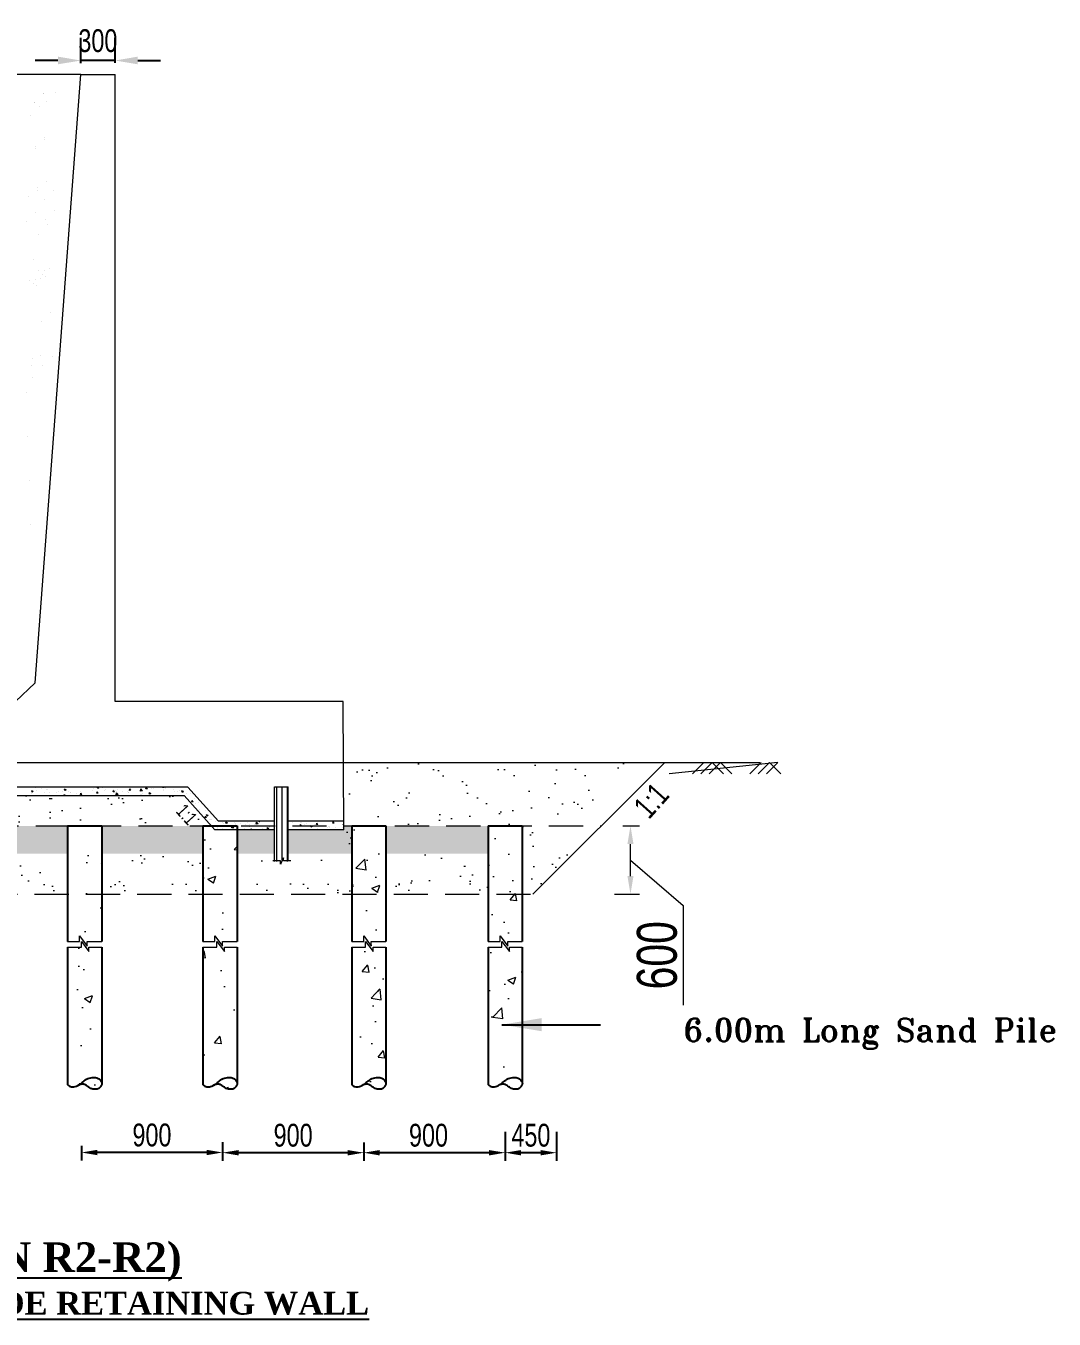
# Model space of a CAD drawing. Header units: inches. Extents: x -1277702 to 350617, y -622745 to 1282697.
# Drawn here: x -435332 to -426315, y 905563 to 916907 of the extents above; entities that cross this region are included whole.
import ezdxf

# ---------------------------------------------------------------- set-up
doc = ezdxf.new("R2010")
doc.units = ezdxf.units.IN
doc.header["$LTSCALE"] = 600
doc.header["$MEASUREMENT"] = 0
doc.linetypes.add('ACAD_ISO03W100', pattern=[30, 12, -18])
doc.linetypes.add('DASHED', pattern=[0.75, 0.5, -0.25])
for name, color, linetype, lineweight in [('DIM', 140, 'Continuous', 15), ('HATCH', 252, 'Continuous', 5), ('LINE', 7, 'Continuous', 20)]:
    doc.layers.add(name, color=color, linetype=linetype, lineweight=lineweight)
for name, color, linetype in [('P1', 7, 'Continuous'), ('TEXT', 7, 'Continuous'), ('TXT', 2, 'Continuous')]:
    doc.layers.add(name, color=color, linetype=linetype)
doc.styles.add('arial', font='swisscl.ttf')
doc.styles.add('DIM', font='isocp3.shx')
doc.dimstyles.new('3', dxfattribs={"dimtxt": 225, "dimasz": 350, "dimexe": 100, "dimexo": 25, "dimgap": 9, "dimtad": 0, "dimdec": 0, "dimzin": 0, "dimdsep": 46, "dimtxsty": 'Standard', "dimcen": 0, "dimclrd": 5, "dimclre": 6, "dimclrt": 1, "dimadec": 0, "dimazin": 0, "dimtfac": 1, "dimtdec": 0, "dimtofl": 0, "dimtmove": 2, "dimatfit": 3, "dimfxl": 1, "dimfrac": 1, "dimtolj": 1, "dimtzin": 0, "dimarcsym": 0})
doc.dimstyles.new('dim_100', dxfattribs={"dimtxt": 200, "dimasz": 200, "dimexe": 200, "dimexo": 100, "dimgap": 70, "dimtad": 1, "dimdec": 0, "dimzin": 0, "dimdsep": 46, "dimtxsty": 'DIM', "dimcen": 150, "dimclrd": 5, "dimclre": 5, "dimclrt": 7, "dimadec": 0, "dimazin": 0, "dimtfac": 1, "dimtdec": 0, "dimtmove": 0, "dimatfit": 3, "dimfxl": 20, "dimtolj": 1, "dimtzin": 0, "dimarcsym": 0})
doc.dimstyles.new('dim_70', dxfattribs={"dimtxt": 140, "dimasz": 140, "dimexe": 70, "dimexo": 40, "dimgap": 50, "dimtad": 1, "dimdec": 0, "dimzin": 0, "dimdsep": 46, "dimtxsty": 'arial', "dimcen": 0.09, "dimclrd": 5, "dimclre": 5, "dimclrt": 7, "dimadec": 0, "dimazin": 0, "dimtfac": 1, "dimtdec": 0, "dimtmove": 0, "dimatfit": 3, "dimfxl": 1, "dimtolj": 1, "dimtzin": 0, "dimarcsym": 0})

# ---------------------------------------------------------------- blocks, each defined once
blk = doc.blocks.new('*D22')
at = {"layer": 'DEFPOINTS', "color": 0, "ltscale": 50}
for p in [(-434850, 916603), (-434550, 916484), (-434850, 916479)]:
    blk.add_point(p, dxfattribs=at)
at = {"layer": 'HATCH', "color": 5, "lineweight": -2, "ltscale": 50}
for p, q in [((-434850, 916579), (-434850, 916803)), ((-434550, 916584), (-434550, 916803)), ((-435050, 916603), (-435250, 916603)), ((-434550, 916603), (-434850, 916603)), ((-434350, 916603), (-434150, 916603))]:
    blk.add_line(p, q, dxfattribs=at)
at = {"layer": 'HATCH', "color": 5, "ltscale": 50}
for points in [[(-435050, 916637), (-435050, 916570), (-434850, 916603)], [(-434350, 916637), (-434350, 916570), (-434550, 916603)]]:
    blk.add_solid(points, dxfattribs=at)
at = {"layer": 'HATCH', "color": 7, "ltscale": 50, "insert": (-434700, 916776), "char_height": 200, "attachment_point": 5, "style": 'arial'}
blk.add_mtext('\\A1;300', dxfattribs=at)
blk = doc.blocks.new('*D24')
at = {"layer": 'DEFPOINTS', "color": 0, "ltscale": 50}
for p in [(-433607, 907121), (-432369, 907152), (-433607, 907023)]:
    blk.add_point(p, dxfattribs=at)
at = {"layer": 'HATCH', "color": 5, "lineweight": -2, "ltscale": 50}
for p, q in [((-433607, 907081), (-433607, 906953)), ((-432369, 907112), (-432369, 906953)), ((-432509, 907023), (-433467, 907023))]:
    blk.add_line(p, q, dxfattribs=at)
at = {"layer": 'HATCH', "color": 5, "ltscale": 50}
for points in [[(-433467, 907046), (-433467, 906999), (-433607, 907023)], [(-432509, 907046), (-432509, 906999), (-432369, 907023)]]:
    blk.add_solid(points, dxfattribs=at)
at = {"layer": 'HATCH', "color": 7, "ltscale": 50, "insert": (-432988, 907175), "char_height": 200, "attachment_point": 5, "style": 'arial'}
blk.add_mtext('\\A1;900', dxfattribs=at)
blk = doc.blocks.new('*D25')
at = {"layer": 'DEFPOINTS', "color": 0, "ltscale": 50}
for p in [(-431129, 907245), (-432369, 907152), (-432369, 907023)]:
    blk.add_point(p, dxfattribs=at)
at = {"layer": 'HATCH', "color": 5, "lineweight": -2, "ltscale": 50}
for p, q in [((-431129, 907205), (-431129, 906953)), ((-432369, 907112), (-432369, 906953)), ((-431269, 907023), (-432229, 907023))]:
    blk.add_line(p, q, dxfattribs=at)
at = {"layer": 'HATCH', "color": 5, "ltscale": 50}
for points in [[(-432229, 907046), (-432229, 906999), (-432369, 907023)], [(-431269, 907046), (-431269, 906999), (-431129, 907023)]]:
    blk.add_solid(points, dxfattribs=at)
at = {"layer": 'HATCH', "color": 7, "ltscale": 50, "insert": (-431801, 907175), "char_height": 200, "attachment_point": 5, "style": 'arial'}
blk.add_mtext('\\A1;900', dxfattribs=at)
blk = doc.blocks.new('*D26')
at = {"layer": 'DEFPOINTS', "color": 0, "ltscale": 50}
for p in [(-430678, 907245), (-431129, 907108), (-431129, 907023)]:
    blk.add_point(p, dxfattribs=at)
at = {"layer": 'HATCH', "color": 5, "lineweight": -2, "ltscale": 50}
for p, q in [((-430678, 907205), (-430678, 906953)), ((-431129, 907068), (-431129, 906953)), ((-430818, 907023), (-430989, 907023))]:
    blk.add_line(p, q, dxfattribs=at)
at = {"layer": 'HATCH', "color": 5, "ltscale": 50}
for points in [[(-430989, 907046), (-430989, 906999), (-431129, 907023)], [(-430818, 907046), (-430818, 906999), (-430678, 907023)]]:
    blk.add_solid(points, dxfattribs=at)
at = {"layer": 'HATCH', "color": 7, "ltscale": 50, "insert": (-430903, 907175), "char_height": 200, "attachment_point": 5, "style": 'arial'}
blk.add_mtext('\\A1;450', dxfattribs=at)
blk = doc.blocks.new('RT')
at = {"layer": 'DIM', "ltscale": 50}
h = blk.add_hatch(dxfattribs=at)
h.set_pattern_fill('AR-CONC', color=8, scale=100, style=0)
h.set_pattern_definition([(50, (-3013919.5, 641592.65), (717.26018, -62.75213), [75, -825]), (355, (-3013919.5, 641592.65), (-138.75133, 752.19213), [60, -660]), (100.4514, (-3013859.75, 641587.4), (578.50938, 689.43954), [63.74019, -701.14211]), (46.1842, (-3013919.5, 641792.65), (1067.24105, -165.51901), [112.5, -1237.5]), (96.6356, (-3013830.6, 641778.9), (934.6627, 974.11787), [95.6103, -1051.713]), (351.1842, (-3013919.5, 641792.7), (934.66195, 974.1186), [90, -990]), (21, (-3013819.5, 641742.65), (596.90705, -402.61889), [75, -825]), (326, (-3013819.5, 641742.65), (243.31533, 725.15005), [60, -660]), (71.4514, (-3013769.8, 641709.1), (840.22263, 322.5305), [63.74019, -701.14211]), (37.5, (-3013919.52, 641592.65), (12.159855, 332.893854), [0, -652, 0, -670, 0, -662.5]), (7.5, (-3013919.52, 641592.65), (263.069537, 394.41171), [0, -382, 0, -637, 0, -252.5]), (327.5, (-3014142.52, 641592.65), (533.822436, -22.554872), [0, -250, 0, -780, 0, -1035]), (317.5, (-3014242.52, 641592.65), (583.18617, 100.10498), [0, -325, 0, -518, 0, -735])])
h.paths.add_polyline_path([(150, -2269), (138, -2291), (119, -2305), (97, -2311), (74, -2310), (52, -2302), (33, -2290), (15, -2276), (-6, -2267), (-29, -2266), (-52, -2273), (-64, -2281), (-86, -2289), (-109, -2290), (-130, -2283), (-150, -2271), (-150, 0), (150, 0)])
for points in [[(-150, -1014), (-44, -1014), (-44, -966), (22, -1055), (22, -1014), (150, -1014)], [(-150, -1063), (-29, -1063), (-29, -1015), (38, -1103), (38, -1063), (150, -1063)]]:
    blk.add_lwpolyline(points, dxfattribs=at)
at = {"layer": 'P1', "ltscale": 50}
for points in [[(-150, 0), (-150, -1014)], [(-150, 0), (150, 0)], [(150, 0), (150, -1014)], [(-150, -1063), (-150, -2271)], [(150, -1063), (150, -2253)]]:
    blk.add_lwpolyline(points, dxfattribs=at)
blk.add_spline([(-150, -2271), (-115, -2289), (-72, -2284), (-23, -2252), (15, -2223), (67, -2207), (106, -2210), (132, -2224), (144, -2239), (150, -2253), (150, -2266), (123, -2303), (73, -2309), (38, -2293), (10, -2273), (-18, -2265), (-51, -2273)], degree=3, dxfattribs=at)
blk = doc.blocks.new('PILE.5')
at = {"layer": 'HATCH', "color": 5}
blk.add_blockref('RT', (0, 0), dxfattribs=at)
blk = doc.blocks.new('*D37')
at = {"layer": 'DEFPOINTS', "color": 0, "ltscale": 50}
for p in [(-434845, 907123), (-433607, 907154), (-434845, 907025)]:
    blk.add_point(p, dxfattribs=at)
at = {"layer": 'HATCH', "color": 5, "lineweight": -2, "ltscale": 50}
for p, q in [((-434845, 907083), (-434845, 906955)), ((-433607, 907114), (-433607, 906955)), ((-433747, 907025), (-434705, 907025))]:
    blk.add_line(p, q, dxfattribs=at)
at = {"layer": 'HATCH', "color": 5, "ltscale": 50}
for points in [[(-434705, 907048), (-434705, 907001), (-434845, 907025)], [(-433747, 907048), (-433747, 907001), (-433607, 907025)]]:
    blk.add_solid(points, dxfattribs=at)
at = {"layer": 'HATCH', "color": 7, "ltscale": 50, "insert": (-434226, 907177), "char_height": 200, "attachment_point": 5, "style": 'arial'}
blk.add_mtext('\\A1;900', dxfattribs=at)

msp = doc.modelspace()

# ---------------------------------------------------------------- hatches: boundary and pattern name
at = {"layer": 'HATCH', "ltscale": 10}
h = msp.add_hatch(dxfattribs=at)
h.set_pattern_fill('ANSI31', color=256, scale=375, angle=45, style=0)
h.set_pattern_definition([(90, (-568318.687, 919542.114), (46.875, 7e-15), [])])
h.paths.add_polyline_path([(-433032.394, 909575.92536), (-433076.6072, 909575.92536), (-433076.6072, 909604.47922), (-433104.64847, 909549.06369), (-433104.64847, 909575.92536), (-433152.394, 909576.53462), (-433152.394, 910230.63721), (-433032.394, 910230.63721)])
at = {"layer": 'LINE', "ltscale": 50}
h = msp.add_hatch(dxfattribs=at)
h.set_pattern_fill('AR-SAND', color=4, scale=200, style=0)
h.set_pattern_definition([(37.5, (-1479056.26, 2405808.22), (-12.59867, 385.364754), [0, -304, 0, -340, 0, -325]), (7.5, (-1479056.26, 2405808.2), (353.95534, 564.42921), [0, -164, 0, -274, 0, -105]), (327.5, (-1479302.26, 2405808.22), (622.82837, 1.13181), [0, -100, 0, -360, 0, -470]), (317.5, (-1479302.26, 2405808.2), (601.22532, 175.53511), [0, -50, 0, -236, 0, -270])])
h.paths.add_polyline_path([(-430529.39889, 909646.53513), (-430978.54154, 909646.53513), (-430978.54154, 909289.76879), (-430886.16523, 909289.76879)])
h.paths.add_polyline_path([(-431278.54154, 909646.53513), (-432174.39191, 909646.53513), (-432174.39191, 909289.76879), (-431278.54154, 909289.76879)])
h.paths.add_polyline_path([(-432474.39191, 909646.53513), (-433032.394, 909646.53513), (-433032.394, 909581.669), (-433071.15448, 909581.669), (-433071.15448, 909610.22286), (-433099.19575, 909554.80733), (-433099.19575, 909581.669), (-433152.394, 909581.669), (-433152.394, 909646.53513), (-433479.17796, 909646.53513), (-433479.17796, 909289.76879), (-432474.39191, 909289.76879)])
h.paths.add_polyline_path([(-433779.17796, 909646.53513), (-434666.20488, 909646.53513), (-434666.20488, 909289.76879), (-433779.17796, 909289.76879)])
h.paths.add_polyline_path([(-434966.20488, 909646.53513), (-435955.17796, 909646.53513), (-435955.17796, 909289.76879), (-434966.20488, 909289.76879)])
h.paths.add_polyline_path([(-436255.17796, 909646.53513), (-437159.78494, 909646.53513), (-437159.78494, 909289.76879), (-436255.17796, 909289.76879)])
h.paths.add_polyline_path([(-437459.78494, 909646.53513), (-438437.33886, 909646.53513), (-438437.33886, 909289.76879), (-437459.78494, 909289.76879)])
h.paths.add_polyline_path([(-438737.33886, 909646.53513), (-439646.77187, 909646.53513), (-439646.77187, 909289.76879), (-438737.33886, 909289.76879)])
h.paths.add_polyline_path([(-439946.77187, 909646.53513), (-440410.32389, 909646.53513), (-440053.55756, 909289.76879), (-439946.77187, 909289.76879)])
h.paths.add_polyline_path([(-437986.02538, 910229.04496), (-437986.02538, 910460.85942), (-437803.97899, 910460.85942), (-437803.97899, 910229.04496)], flags=9)
h.paths.add_polyline_path([(-434065.60924, 910015.43844), (-433868.81801, 909797.97355), (-433734.80671, 909919.24484), (-433931.59794, 910136.70973)], flags=24)
h.paths.add_polyline_path([(-438178.54154, 909889.76879), (-433704.06468, 909889.76879), (-433942.46002, 910155.63721), (-437549.68208, 910155.63721), (-437549.68208, 910446.53513), (-441049.21471, 910446.53513), (-440249.21471, 909646.53513), (-439946.77187, 909646.53513), (-439946.77187, 909889.72656), (-439646.77187, 909889.72656), (-439646.77187, 909889.76879), (-438478.54154, 909889.76879), (-438478.54154, 909889.72656), (-438178.54154, 909889.72656)])
h.paths.add_polyline_path([(-432474.39191, 909889.76879), (-430978.54154, 909889.76879), (-430978.54154, 909646.53513), (-430678.54154, 909646.53513), (-429878.54154, 910446.53513), (-432546.14513, 910446.53513), (-432542.394, 909855.63721), (-432606.35775, 909855.63721), (-432606.35775, 909646.53513), (-432474.39191, 909646.53513)])
at = {"layer": 'LINE', "lineweight": 9, "ltscale": 50}
h = msp.add_hatch(dxfattribs=at)
h.set_pattern_fill('AR-SAND', color=0, scale=80, style=0)
h.set_pattern_definition([(37.5, (-1476922.25, 2399399.75), (-5.039469, 154.1459015), [0, -121.6, 0, -136, 0, -130]), (7.5, (-1476922.25, 2399399.75), (141.582136, 225.771685), [0, -65.6, 0, -109.6, 0, -42]), (327.5, (-1477020.65, 2399399.75), (249.131349, 0.452724), [0, -40, 0, -144, 0, -188]), (317.5, (-1477020.65, 2399399.75), (240.490128, 70.214045), [0, -20, 0, -94.4, 0, -108])])
h.paths.add_polyline_path([(-436255.17796, 909889.76879), (-437159.78494, 909889.76879), (-437159.78494, 909646.53513), (-436255.17796, 909646.53513)])
h.paths.add_polyline_path([(-437459.78494, 909889.76879), (-438437.33886, 909889.76879), (-438437.33886, 909646.53513), (-437459.78494, 909646.53513)])
h.paths.add_polyline_path([(-438737.33886, 909889.76879), (-439646.77187, 909889.76879), (-439646.77187, 909646.53513), (-438737.33886, 909646.53513)])
h.paths.add_polyline_path([(-434966.20488, 909889.76879), (-435955.17796, 909889.76879), (-435955.17796, 909646.53513), (-434966.20488, 909646.53513)])
h.paths.add_polyline_path([(-433779.17796, 909889.76879), (-434666.20488, 909889.76879), (-434666.20488, 909646.53513), (-433779.17796, 909646.53513)])
h.paths.add_polyline_path([(-431278.54154, 909889.76879), (-432174.39191, 909889.76879), (-432174.39191, 909646.53513), (-431278.54154, 909646.53513)])
h.paths.add_polyline_path([(-432474.39191, 909889.76879), (-432542.61068, 909889.76879), (-432542.394, 909855.63721), (-433032.394, 909855.63721), (-433032.394, 909646.53513), (-432474.39191, 909646.53513)])
h.paths.add_polyline_path([(-433152.394, 909855.63721), (-433479.17796, 909855.63721), (-433479.17796, 909646.53513), (-433152.394, 909646.53513)])
h.paths.add_polyline_path([(-434065.60924, 910015.43844), (-433868.81801, 909797.97355), (-433734.80671, 909919.24484), (-433931.59794, 910136.70973)], flags=9)

# ---------------------------------------------------------------- linework, layer by layer
at = {"color": 7, "lineweight": 15}
for p, q in [((-435249.68208, 911145.14015), (-434849.53463, 916480.85785)), ((-434849.53463, 916480.85785), (-434549.53463, 916480.85785)), ((-434549.53463, 910980.46715), (-434549.53463, 916480.85785)), ((-435249.68208, 911145.14015), (-435423.00527, 910980.46715)), ((-432549.53463, 910980.46715), (-434549.53463, 910980.46715)), ((-434549.53463, 910980.46715), (-434549.53463, 910980.46715)), ((-432542.394, 909855.63721), (-432549.53463, 910980.46715)), ((-433911.394, 910230.63721), (-438452.11666, 910230.63721)), ((-438452.11666, 910155.63721), (-433942.46002, 910155.63721)), ((-433152.394, 909930.63721), (-433642.394, 909930.63721)), ((-432542.394, 909930.63721), (-433032.394, 909930.63721)), ((-433152.394, 909855.63721), (-433673.46002, 909855.63721)), ((-432542.394, 909855.63721), (-433032.394, 909855.63721))]:
    msp.add_line(p, q, dxfattribs=at)
for points in [[(-433942.46002, 910155.63721), (-433673.46002, 909855.63721)], [(-433911.394, 910230.63721), (-433642.394, 909930.63721)]]:
    msp.add_lwpolyline(points, dxfattribs=at)
at = {"layer": 'DIM', "color": 5, "ltscale": 500}
for p, q in [((-430097.66703, 909889.76879), (-429949.91108, 909889.76879)), ((-430029.91108, 909449.76879), (-430029.91108, 909729.76879)), ((-430029.91108, 909589.76879), (-429567.50999, 909191.80457)), ((-430170.46385, 909289.76879), (-429949.91108, 909289.76879)), ((-429567.50999, 909191.80457), (-429567.50999, 908317.79366))]:
    msp.add_line(p, q, dxfattribs=at)
for points in [[(-430056.57775, 909729.76879), (-430003.24441, 909729.76879), (-430029.91108, 909889.76879)], [(-430056.57775, 909449.76879), (-430003.24441, 909449.76879), (-430029.91108, 909289.76879)]]:
    msp.add_solid(points, dxfattribs=at)
at = {"layer": 'HATCH', "color": 8, "linetype": 'ACAD_ISO03W100', "ltscale": 10000}
msp.add_line((-442101.64928, 910446.53513), (-428894.28047, 910446.53513), dxfattribs=at)
at = {"layer": 'HATCH', "color": 5, "ltscale": 50}
msp.add_lwpolyline([(-434849.53463, 916480.85785), (-448751.78819, 916480.85785)], dxfattribs=at)
at = {"layer": 'HATCH', "color": 8, "lineweight": 15}
for points in [[(-428737.46013, 910446.53513), (-429690.02749, 910346.66792)], [(-429387.38878, 910446.53513), (-429487.256, 910346.66792)], [(-429313.85992, 910446.53513), (-429413.72714, 910346.66792)], [(-429240.33107, 910446.53513), (-429340.19828, 910346.66792)], [(-429313.85992, 910446.53513), (-429213.99271, 910346.66792)], [(-429240.33107, 910446.53513), (-429140.46385, 910346.66792)], [(-428884.51784, 910446.53513), (-428984.38506, 910346.66792)], [(-428810.98899, 910446.53513), (-428910.8562, 910346.66792)], [(-428737.46013, 910446.53513), (-428837.32734, 910346.66792)], [(-428810.98899, 910446.53513), (-428711.12177, 910346.66792)]]:
    msp.add_lwpolyline(points, dxfattribs=at)
at = {"layer": 'LINE', "color": 4, "ltscale": 50}
for p, q in [((-435178.85138, 916312.85146), (-435178.85138, 916312.85146)), ((-435177.17915, 916316.93365), (-435177.17915, 916316.93365)), ((-435074.74967, 916326.55671), (-435074.74967, 916326.55671)), ((-435259.18694, 916232.5835), (-435259.18694, 916232.5835)), ((-435257.51471, 916236.66568), (-435257.51471, 916236.66568)), ((-435211.83343, 916201.05564), (-435211.83343, 916201.05564)), ((-435155.08523, 916246.28875), (-435155.08523, 916246.28875)), ((-435292.16898, 916120.78767), (-435292.16898, 916120.78767)), ((-435164.58048, 915931.56889), (-435164.58048, 915931.56889)), ((-435245.45854, 915827.90476), (-435245.45854, 915827.90476)), ((-435244.91604, 915851.30093), (-435244.91604, 915851.30093)), ((-435165.12299, 915908.17273), (-435165.12299, 915908.17273)), ((-435232.31736, 915465.93617), (-435232.31736, 915465.93617)), ((-435229.1351, 915490.45308), (-435229.1351, 915490.45308)), ((-435151.98181, 915546.20414), (-435151.98181, 915546.20414)), ((-435309.47065, 915410.18511), (-435309.47065, 915410.18511)), ((-435168.27201, 915380.81427), (-435168.27201, 915380.81427)), ((-435087.93646, 915461.08224), (-435087.93646, 915461.08224)), ((-435244.3058, 915268.57401), (-435244.3058, 915268.57401)), ((-435081.70884, 915289.98031), (-435081.70884, 915289.98031)), ((-435324.64135, 915188.30604), (-435324.64135, 915188.30604)), ((-435162.04439, 915209.71234), (-435162.04439, 915209.71234)), ((-435139.38314, 915160.83939), (-435139.38314, 915160.83939)), ((-435219.71869, 915080.57142), (-435219.71869, 915080.57142)), ((-435262.19459, 914854.96273), (-435262.19459, 914854.96273)), ((-435301.70489, 914676.61249), (-435301.70489, 914676.61249)), ((-435244.34384, 914681.0473), (-435244.34384, 914681.0473)), ((-435221.36934, 914756.88045), (-435221.36934, 914756.88045)), ((-435207.12002, 914695.20666), (-435207.12002, 914695.20666)), ((-435184.50547, 914723.10094), (-435184.50547, 914723.10094)), ((-435164.00829, 914761.31527), (-435164.00829, 914761.31527)), ((-435161.27909, 914711.97216), (-435161.27909, 914711.97216)), ((-435126.78447, 914775.47463), (-435126.78447, 914775.47463)), ((-435264.84103, 914642.83298), (-435264.84103, 914642.83298)), ((-435241.61465, 914631.7042), (-435241.61465, 914631.7042)), ((-435114.1858, 914390.10988), (-435114.1858, 914390.10988)), ((-435194.52135, 914309.84191), (-435194.52135, 914309.84191)), ((-435275.38137, 913989.48826), (-435275.38137, 913989.48826)), ((-435201.80714, 914012.49839), (-435201.80714, 914012.49839)), ((-435101.58713, 914004.74512), (-435101.58713, 914004.74512)), ((-435282.1427, 913932.23042), (-435282.1427, 913932.23042)), ((-435181.92268, 913924.47716), (-435181.92268, 913924.47716)), ((-435269.15375, 913818.38632), (-435269.15375, 913818.38632)), ((-435326.82805, 913689.2454), (-435326.82805, 913689.2454)), ((-435314.22938, 913303.88065), (-435314.22938, 913303.88065)), ((-435301.63071, 912918.51589), (-435301.63071, 912918.51589)), ((-435289.03204, 912533.15114), (-435289.03204, 912533.15114))]:
    msp.add_line(p, q, dxfattribs=at)
at = {"layer": 'LINE', "color": 2, "lineweight": 15}
for p, q in [((-435286.66481, 910158.99339), (-435286.66481, 910158.99339)), ((-435266.7124, 910190.86189), (-435280.7161, 910196.23741)), ((-435276.65967, 910184.15138), (-435280.71493, 910196.23722)), ((-435278.33198, 910175.0865), (-435278.33198, 910175.0865)), ((-435266.71244, 910190.86189), (-435276.66089, 910184.15158)), ((-435266.27714, 910225.74209), (-435266.27714, 910225.74209)), ((-435249.39064, 910222.48175), (-435249.39064, 910222.48175)), ((-435246.95867, 910155.90298), (-435246.95867, 910155.90298)), ((-435238.74179, 910202.90676), (-435238.74179, 910202.90676)), ((-435190.53075, 910215.76989), (-435190.53075, 910215.76989)), ((-435171.56749, 910179.59748), (-435171.56749, 910179.59748)), ((-435148.36934, 910209.67803), (-435148.36934, 910209.67803)), ((-435140.46279, 910209.17832), (-435140.46279, 910209.17832)), ((-435122.10455, 910182.88576), (-435122.10455, 910182.88576)), ((-435064.80301, 910184.10845), (-435064.80301, 910184.10845)), ((-435045.68199, 910195.59591), (-435045.68199, 910195.59591)), ((-435014.15271, 910192.54928), (-435014.15271, 910192.54928)), ((-435005.46732, 910162.86476), (-435005.46732, 910162.86476)), ((-434994.68609, 910155.63721), (-434993.22824, 910163.54046)), ((-434979.28651, 910206.87943), (-434993.29022, 910212.25495)), ((-434989.23379, 910200.16893), (-434993.28904, 910212.25476)), ((-434986.59624, 910155.63721), (-434993.22917, 910163.54202)), ((-434979.28655, 910206.87944), (-434989.235, 910200.16913)), ((-434958.03852, 910188.61943), (-434958.03852, 910188.61943)), ((-434941.80461, 910180.60065), (-434941.80461, 910180.60065)), ((-434938.40633, 910182.57708), (-434938.40633, 910182.57708)), ((-434888.33836, 910175.98551), (-434888.33836, 910175.98551)), ((-434840.13533, 910164.60181), (-434852.08967, 910163.55594)), ((-434852.08872, 910163.55435), (-434849.7762, 910176.09089)), ((-434851.27403, 910193.1304), (-434851.27403, 910193.1304)), ((-434840.13532, 910164.60178), (-434849.77713, 910176.09245)), ((-434840.78331, 910167.79693), (-434840.78331, 910167.79693)), ((-434762.02829, 910159.35647), (-434762.02829, 910159.35647)), ((-434744.50955, 910197.64137), (-434744.50955, 910197.64137)), ((-434740.52793, 910220.29358), (-434740.52793, 910220.29358)), ((-434738.89581, 910228.26661), (-434738.89581, 910228.26661)), ((-434696.68329, 910177.15224), (-434708.63763, 910176.10637)), ((-434708.63669, 910176.10478), (-434706.32417, 910188.64132)), ((-434696.68328, 910177.15221), (-434706.3251, 910188.64287)), ((-434691.86062, 910222.89698), (-434705.86433, 910228.2725)), ((-434701.8079, 910216.18648), (-434705.86316, 910228.27231)), ((-434691.86066, 910222.89699), (-434701.80911, 910216.18667)), ((-434688.82784, 910221.67504), (-434688.82784, 910221.67504)), ((-434663.81308, 910222.13453), (-434663.81308, 910222.13453)), ((-434637.74506, 910202.15235), (-434637.74506, 910202.15235)), ((-434636.65056, 910205.29832), (-434636.65056, 910205.29832)), ((-434553.23126, 910189.70267), (-434565.18559, 910188.6568)), ((-434565.18465, 910188.65521), (-434562.87213, 910201.19175)), ((-434553.23125, 910189.70263), (-434562.87306, 910201.1933)), ((-434562.51776, 910205.046), (-434562.51776, 910205.046)), ((-434547.17585, 910202.11353), (-434547.17585, 910202.11353)), ((-434521.83136, 910164.30062), (-434539.61871, 910161.54196)), ((-434539.61817, 910161.54269), (-434537.40852, 910180.53666)), ((-434523.81615, 910158.39075), (-434537.81985, 910163.76627)), ((-434535.09114, 910155.63721), (-434537.81868, 910163.76608)), ((-434521.86856, 910164.33967), (-434537.44626, 910180.57498)), ((-434535.62925, 910192.4946), (-434535.62925, 910192.4946)), ((-434530.98057, 910206.66332), (-434530.98057, 910206.66332)), ((-434523.81619, 910158.39076), (-434527.89849, 910155.63721)), ((-434486.77138, 910195.0738), (-434486.77138, 910195.0738)), ((-434436.70341, 910188.48223), (-434436.70341, 910188.48223)), ((-434432.94191, 910178.41248), (-434432.94191, 910178.41248)), ((-434430.53862, 910182.09254), (-434430.53862, 910182.09254)), ((-434424.21608, 910211.1743), (-434424.21608, 910211.1743)), ((-434409.77922, 910202.25309), (-434421.73356, 910201.20723)), ((-434421.73262, 910201.20564), (-434419.4201, 910213.74218)), ((-434409.77921, 910202.25306), (-434419.42102, 910213.74373)), ((-434331.4965, 910229.99599), (-434331.4965, 910229.99599)), ((-434329.06453, 910163.41722), (-434329.06453, 910163.41722)), ((-434308.38317, 910197.40455), (-434326.17052, 910194.64589)), ((-434326.16998, 910194.64662), (-434323.96033, 910213.64059)), ((-434308.42029, 910197.44352), (-434323.99799, 910213.67883)), ((-434317.4516, 910215.68527), (-434317.4516, 910215.68527)), ((-434313.90138, 910162.07154), (-434313.90138, 910162.07154)), ((-434310.39334, 910171.85319), (-434310.39334, 910171.85319)), ((-434266.32718, 910214.80352), (-434278.28152, 910213.75765)), ((-434278.28058, 910213.75607), (-434275.96806, 910226.2926)), ((-434266.32717, 910214.80349), (-434275.96899, 910226.29415)), ((-434236.39026, 910174.4083), (-434250.39396, 910179.78382)), ((-434246.33754, 910167.69779), (-434250.3928, 910179.78363)), ((-434236.3903, 910174.4083), (-434246.33875, 910167.69799)), ((-434234.64695, 910161.88099), (-434234.64695, 910161.88099)), ((-434230.4752, 910217.19227), (-434230.4752, 910217.19227)), ((-434210.68711, 910220.19625), (-434210.68711, 910220.19625)), ((-434122.87515, 910227.35395), (-434134.82948, 910226.30808)), ((-434134.82855, 910226.3065), (-434134.02969, 910230.63721)), ((-434127.78785, 910203.11016), (-434127.78785, 910203.11016)), ((-434122.87514, 910227.35391), (-434125.63015, 910230.63721)), ((-434120.88222, 910212.04169), (-434120.88222, 910212.04169)), ((-434094.93498, 910230.50849), (-434112.72233, 910227.74983)), ((-434112.72179, 910227.75056), (-434112.38597, 910230.63721)), ((-434110.88282, 910217.54272), (-434110.88282, 910217.54272)), ((-434103.92262, 910224.70722), (-434103.92262, 910224.70722)), ((-434094.97203, 910230.54738), (-434095.05822, 910230.63721)), ((-434035.13643, 910207.57052), (-434035.13643, 910207.57052)), ((-434023.91047, 910188.1149), (-434023.91047, 910188.1149)), ((-434004.24498, 910192.02069), (-434004.24498, 910192.02069)), ((-433997.15813, 910229.21819), (-433997.15813, 910229.21819)), ((-433985.06846, 910200.97895), (-433985.06846, 910200.97895)), ((-433948.96437, 910190.42585), (-433962.96808, 910195.80136)), ((-433958.91166, 910183.71534), (-433962.96692, 910195.80117)), ((-433948.96441, 910190.42585), (-433958.91286, 910183.71554)), ((-433922.88917, 910175.31118), (-433922.88917, 910175.31118)), ((-433887.60775, 910171.9997), (-433887.60775, 910171.9997)), ((-433851.4467, 910131.5301), (-433851.4467, 910131.5301)), ((-433893.61627, 910104.66512), (-433893.61627, 910104.66512)), ((-433863.72134, 910102.01638), (-433875.67568, 910100.97051)), ((-433875.67474, 910100.96893), (-433873.36222, 910113.50546)), ((-433863.72133, 910102.01634), (-433873.36314, 910113.50701)), ((-433847.35245, 910081.98756), (-433847.35245, 910081.98756)), ((-433817.76985, 910094.65029), (-433817.76985, 910094.65029)), ((-433815.33788, 910028.07152), (-433815.33788, 910028.07152)), ((-433811.65637, 910029.86833), (-433811.65637, 910029.86833)), ((-433806.14448, 910105.46757), (-433806.14448, 910105.46757)), ((-433753.53057, 910026.58523), (-433753.53057, 910026.58523)), ((-433748.01957, 909964.12838), (-433759.97391, 909963.08251)), ((-433759.97297, 909963.08093), (-433757.66045, 909975.61747)), ((-433748.01956, 909964.12834), (-433757.66137, 909975.61901)), ((-433732.25683, 909980.88961), (-433746.26053, 909986.26512)), ((-433742.20412, 909974.1791), (-433746.25937, 909986.26494)), ((-433732.25687, 909980.88961), (-433742.20532, 909974.1793)), ((-433722.45775, 909942.6338), (-433722.45775, 909942.6338)), ((-433709.02853, 909946.49748), (-433709.02853, 909946.49748)), ((-433708.11451, 909905.31525), (-433708.11451, 909905.31525)), ((-433700.91666, 909947.70288), (-433700.91666, 909947.70288)), ((-433665.94493, 909932.18023), (-433665.94493, 909932.18023)), ((-433605.82051, 909922.61281), (-433605.82051, 909922.61281)), ((-433601.35002, 909909.82623), (-433601.35002, 909909.82623)), ((-433564.21235, 909916.38337), (-433578.21606, 909921.75889)), ((-433574.15964, 909909.67287), (-433578.2149, 909921.75871)), ((-433564.21239, 909916.38338), (-433574.16084, 909909.67307)), ((-433505.31988, 909919.61165), (-433505.31988, 909919.61165)), ((-433494.58553, 909914.3372), (-433494.58553, 909914.3372)), ((-433448.79224, 909914.51007), (-433448.79224, 909914.51007)), ((-433401.4425, 909904.61639), (-433401.4425, 909904.61639)), ((-433387.82104, 909918.84817), (-433387.82104, 909918.84817)), ((-433373.04585, 909904.53787), (-433373.04585, 909904.53787)), ((-433294.17383, 909907.06892), (-433311.96118, 909904.31026)), ((-433311.96064, 909904.31099), (-433309.75099, 909923.30496)), ((-433294.21072, 909907.10765), (-433309.78842, 909923.34296)), ((-433286.73376, 909925.69042), (-433288.39359, 909930.63721)), ((-433279.40133, 909930.63721), (-433286.73496, 909925.69061)), ((-433281.05656, 909923.35915), (-433281.05656, 909923.35915)), ((-433174.29207, 909927.87012), (-433174.29207, 909927.87012)), ((-432997.15729, 909927.00679), (-432997.15729, 909927.00679)), ((-432995.26714, 909916.51034), (-432995.26714, 909916.51034)), ((-432921.4109, 909917.03459), (-432921.4109, 909917.03459)), ((-432914.25458, 909921.81958), (-432914.25458, 909921.81958)), ((-432871.34293, 909910.44302), (-432871.34293, 909910.44302)), ((-432783.55899, 909900.4955), (-432781.24647, 909913.03204)), ((-432771.60557, 909901.5429), (-432781.24738, 909913.03357)), ((-432628.15355, 909914.09336), (-432640.10788, 909913.0475)), ((-432640.10696, 909913.04593), (-432637.79443, 909925.58247)), ((-432628.15353, 909914.09333), (-432637.79535, 909925.584)), ((-432587.42574, 909927.12589), (-432587.42574, 909927.12589)), ((-432542.69664, 909903.31026), (-432547.89392, 909905.3053)), ((-432543.83751, 909893.21928), (-432547.89277, 909905.30512)), ((-433653.74354, 909878.69944), (-433653.74354, 909878.69944)), ((-433648.30276, 909868.82054), (-433648.30276, 909868.82054)), ((-433605.57526, 909867.11499), (-433605.57526, 909867.11499)), ((-433572.55637, 909858.84834), (-433572.55637, 909858.84834)), ((-433537.10631, 909858.67845), (-433537.10631, 909858.67845)), ((-433507.62202, 909873.96499), (-433525.40937, 909871.20633)), ((-433525.40882, 909871.20705), (-433523.19917, 909890.20102)), ((-433507.65898, 909874.0038), (-433523.23668, 909890.23911)), ((-433489.18328, 909902.59181), (-433489.18328, 909902.59181)), ((-433405.96318, 909855.63721), (-433410.17158, 909857.25266)), ((-433409.62844, 909855.63721), (-433410.17042, 909857.25247)), ((-433372.54605, 909882.57081), (-433372.54605, 909882.57081)), ((-433356.38147, 909855.63721), (-433355.05461, 909862.83032)), ((-433349.0185, 909855.63721), (-433355.05553, 909862.83186)), ((-433322.97788, 909897.9463), (-433322.97788, 909897.9463)), ((-433300.4212, 909891.81267), (-433300.4212, 909891.81267)), ((-433255.90881, 909862.54982), (-433255.90881, 909862.54982)), ((-433201.96169, 909863.89166), (-433213.91603, 909862.84579)), ((-433213.9151, 909862.84422), (-433211.60258, 909875.38075)), ((-433201.96168, 909863.89162), (-433211.60349, 909875.38229)), ((-433197.73385, 909877.73055), (-433197.73385, 909877.73055)), ((-433196.66781, 909881.31726), (-433196.66781, 909881.31726)), ((-432985.56767, 909857.58431), (-432985.56767, 909857.58431)), ((-432915.05762, 909888.99251), (-432927.01196, 909887.94664)), ((-432927.01103, 909887.94508), (-432924.6985, 909900.48161)), ((-432915.05761, 909888.99248), (-432924.69942, 909900.48314)), ((-432892.5798, 909902.42822), (-432892.5798, 909902.42822)), ((-432878.80319, 909862.09528), (-432878.80319, 909862.09528)), ((-432821.3161, 909883.91224), (-432835.31981, 909889.28776)), ((-432831.2634, 909877.20174), (-432835.31865, 909889.28757)), ((-432821.31614, 909883.91224), (-432831.26459, 909877.20193)), ((-432797.61734, 909901.79859), (-432797.61734, 909901.79859)), ((-432788.70242, 909887.43296), (-432788.70242, 909887.43296)), ((-432771.60558, 909901.54294), (-432783.55992, 909900.49707)), ((-432772.0387, 909866.60626), (-432772.0387, 909866.60626)), ((-432745.03286, 909893.81398), (-432745.03286, 909893.81398)), ((-432687.68112, 909874.62924), (-432687.68112, 909874.62924)), ((-432680.98011, 909881.77759), (-432680.98011, 909881.77759)), ((-432669.28647, 909883.84178), (-432669.28647, 909883.84178)), ((-432665.27421, 909871.11723), (-432665.27421, 909871.11723)), ((-432619.21851, 909877.25021), (-432619.21851, 909877.25021)), ((-432584.99377, 909860.54712), (-432584.99377, 909860.54712)), ((-432564.34287, 909861.75659), (-432564.34287, 909861.75659)), ((-432558.50972, 909875.62821), (-432558.50972, 909875.62821)), ((-432542.63773, 909894.02955), (-432543.8387, 909893.21948))]:
    msp.add_line(p, q, dxfattribs=at)
at = {"layer": 'LINE'}
for p, q in [((-433152.394, 909577.83992), (-433152.394, 910232.53035)), ((-433152.394, 910232.53035), (-433032.394, 910232.53035)), ((-433032.394, 909930.63721), (-433032.394, 910232.53035)), ((-433032.394, 909581.41722), (-433032.394, 910232.53035)), ((-433099.64944, 909581.669), (-433165.59664, 909581.669)), ((-433071.15448, 909610.22286), (-433099.19575, 909554.80733)), ((-433099.19575, 909554.80733), (-433099.19575, 909581.669)), ((-433071.15448, 909581.669), (-433071.15448, 909610.22286)), ((-433008.465, 909581.669), (-433071.15448, 909581.669))]:
    msp.add_line(p, q, dxfattribs=at)
at = {"layer": 'LINE', "linetype": 'DASHED'}
for p, q in [((-441544.88294, 909889.76879), (-430286.16523, 909889.76879)), ((-441105.99213, 909289.76879), (-430886.16523, 909289.76879))]:
    msp.add_line(p, q, dxfattribs=at)
at = {"layer": 'LINE'}
msp.add_lwpolyline([(-429729.39889, 910446.53513), (-430886.16523, 909289.76879)], dxfattribs=at)

# ---------------------------------------------------------------- block references
at = {"layer": 'HATCH', "color": 5}
for p in [(-434816.20488, 909889.76879), (-433629.17796, 909889.76879), (-432324.39191, 909889.76879), (-431128.54154, 909889.76879)]:
    msp.add_blockref('PILE.5', p, dxfattribs=at)

# ---------------------------------------------------------------- texts
at = {"layer": 'DIM', "color": 7, "ltscale": 500, "insert": (-429796.21053, 908754.79911), "char_height": 350, "attachment_point": 5, "rotation": 90, "style": 'arial'}
msp.add_mtext('\\A1;600', dxfattribs=at)
at = {"layer": 'TEXT', "ltscale": 500, "style": 'arial'}
msp.add_text('1:1', height=200, rotation=48.140126655, dxfattribs=at).set_placement((-429868.58456, 909939.06771))
at = {"layer": 'TEXT', "color": 7, "insert": (-429563.38488, 908066.25269), "char_height": 200, "width": 4263.334623, "attachment_point": 4, "style": 'arial'}
msp.add_mtext('{\\Fromant|c0;\\C256;6.00m Long Sand Pile}', dxfattribs=at)
at = {"layer": 'TXT', "color": 0, "style": 'arial'}
msp.add_text('1:1', height=120, rotation=312.142994932, dxfattribs=at).set_placement((-434023.06214, 910013.31511))
at = {"layer": 'TXT', "color": 6, "ltscale": 50, "insert": (-435573.8101, 906236.4575), "char_height": 260, "width": 10184.47254, "attachment_point": 2}
msp.add_mtext('{\\fTimes New Roman|b1|i0|c0|p18;\\L(SECTION R2-R2)\\P\\H0.7692x;SECTION OF RIVER SIDE RETAINING WALL\\fArial|b0|i0|c0|p34;\\l\\C0; }', dxfattribs=at)

# ---------------------------------------------------------------- dimensions: what is measured, and where the dimension line sits
at = {"layer": 'HATCH', "ltscale": 50}
dim = msp.add_linear_dim(base=(-434849.53463, 916603.26496), p1=(-434549.53463, 916483.63421), p2=(-434849.53463, 916479.09442), dimstyle='dim_100', override={"dimtxsty": 'arial', "dimtmove": 1}, dxfattribs=at)
dim.commit()
dim.dimension.update_dxf_attribs({"geometry": '*D22', "text_midpoint": (-434699.53463, 916603.26496), "dimtype": 160})
at = {"layer": 'HATCH', "color": 5, "ltscale": 50}
for base, p1, p2, picture, middle in [((-434844.77187, 907024.52892), (-433606.77187, 907153.61999), (-434844.77187, 907122.62817), '*D37', (-434225.77187, 907024.52892)), ((-433606.77187, 907022.59402), (-432368.77187, 907151.68509), (-433606.77187, 907120.69327), '*D24', (-432987.77187, 907022.59402)), ((-432368.77187, 907022.59402), (-431128.54154, 907244.68482), (-432368.77187, 907151.68509), '*D25', (-431801.10811, 907022.59402))]:
    dim = msp.add_linear_dim(base=base, p1=p1, p2=p2, angle=180, text='900', dimstyle='dim_70', override={"dimtxt": 200}, dxfattribs=at)
    dim.commit()
    dim.dimension.update_dxf_attribs({"geometry": picture, "text_midpoint": middle, "dimtype": 160})
dim = msp.add_linear_dim(base=(-431128.54154, 907022.59402), p1=(-430678.24099, 907244.68482), p2=(-431128.54154, 907107.79444), angle=180, dimstyle='dim_70', override={"dimtxt": 200}, dxfattribs=at)
dim.commit()
dim.dimension.update_dxf_attribs({"geometry": '*D26', "text_midpoint": (-430903.39127, 907022.59402), "dimtype": 160})

# ---------------------------------------------------------------- leaders
at = {"layer": 'LINE'}
msp.add_leader([(-431157.70687, 908145.89544), (-430293.66529, 908145.89544)], dimstyle='3', override={"dimgap": 9, "dimtad": 0, "dimfxl": 700}, dxfattribs=at)

doc.saveas('drawing.dxf')
